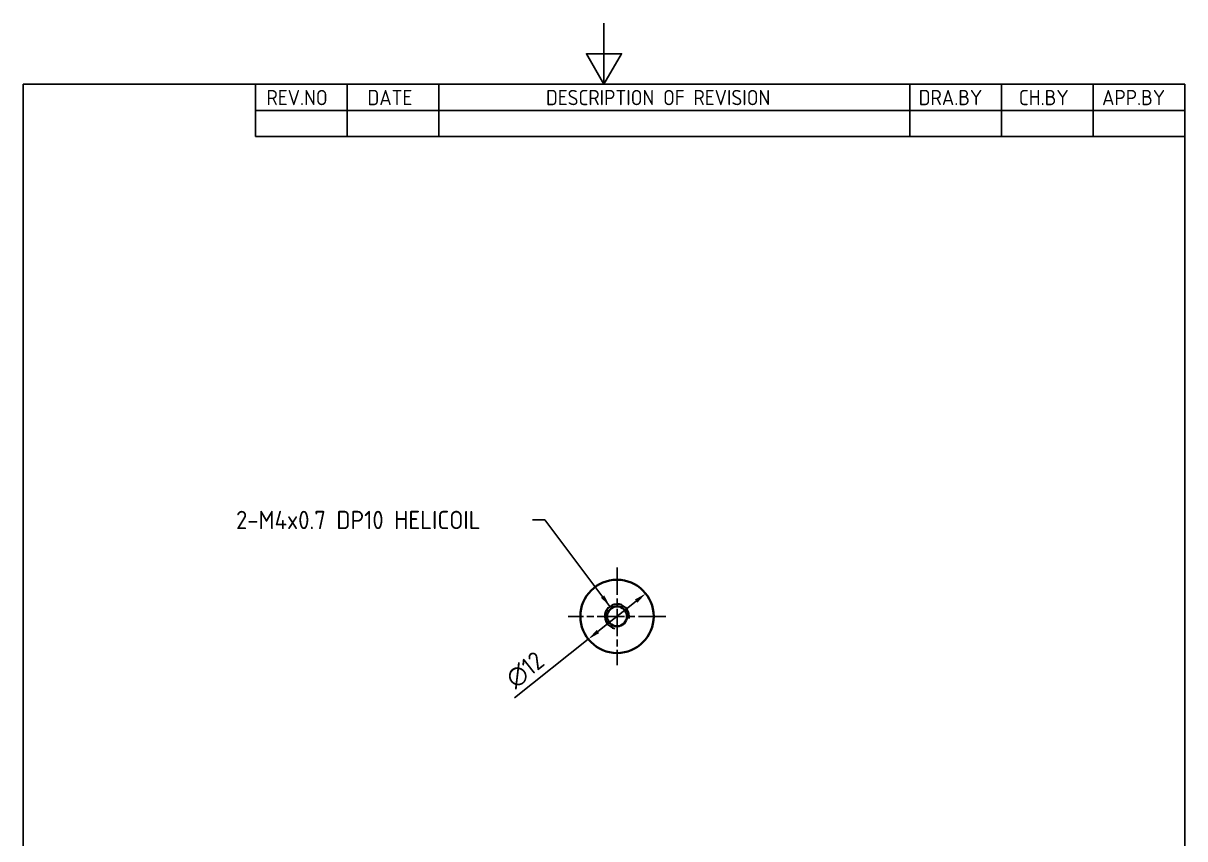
# Model space of a CAD drawing. Header units: millimetres. Extents: x 0 to 210, y 0 to 297.
# Drawn here: x 10 to 200, y 163.5 to 297 of the extents above; entities that cross this region are included whole.
import ezdxf

# ---------------------------------------------------------------- set-up
doc = ezdxf.new("R2010")
doc.units = ezdxf.units.MM
doc.linetypes.add('CHAIN', pattern=[0.35429999999999995, 0.2362, -0.0295, 0.0591, -0.0295])
doc.layers.get('0').update_dxf_attribs({"color": 3, "lineweight": 25})
for name, color, linetype, lineweight in [('가시적인 것(ISO)', 3, 'Continuous', 40), ('가시적인 좁은 것(ISO)', 3, 'Continuous', 35), ('경계(ISO)', 7, 'Continuous', 25), ('기호(ISO)', 5, 'Continuous', 25), ('중심 표식(ISO)', 1, 'Continuous', 25), ('치수(ISO)', 2, 'Continuous', 25)]:
    doc.layers.add(name, color=color, linetype=linetype, lineweight=lineweight)
doc.styles.add('ISO Proportiona M2B', font='isocp.shx')
doc.styles.add('치수 텍스트_PSTEK_POSCO', font='isocp.shx')
doc.dimstyles.new('치수_PSTEK_POSCO', dxfattribs={"dimtxt": 3, "dimasz": 2, "dimexe": 2, "dimexo": 2.5, "dimgap": 1, "dimtad": 1, "dimrnd": 1e-08, "dimdsep": 46, "dimtxsty": '치수 텍스트_PSTEK_POSCO', "dimcen": 0.09, "dimdle": 10, "dimclrd": 7, "dimclre": 7, "dimclrt": 2, "dimadec": 1, "dimazin": 2, "dimtfac": 1, "dimtmove": 0, "dimatfit": 3, "dimfxl": 0, "dimtolj": 1, "dimlwd": -1, "dimlwe": -1, "dimarcsym": 0})
doc.dimstyles.new('치수_PSTEK_POSCO$7', dxfattribs={"dimtxt": 3, "dimasz": 2, "dimexe": 2, "dimexo": 2.5, "dimgap": 1, "dimtad": 1, "dimrnd": 1e-08, "dimdsep": 46, "dimtxsty": '치수 텍스트_PSTEK_POSCO', "dimcen": 0.09, "dimdle": 10, "dimclrd": 7, "dimclre": 7, "dimclrt": 2, "dimadec": 1, "dimazin": 2, "dimtfac": 1, "dimtmove": 0, "dimatfit": 3, "dimfxl": 0, "dimtolj": 1, "dimlwd": -1, "dimlwe": -1, "dimarcsym": 0})

# ---------------------------------------------------------------- blocks, each defined once
blk = doc.blocks.new('경계 Default Border')
at = {"layer": '경계(ISO)', "flags": 128}
for points in [[(105, 297.0000076293945), (105, 287.0000076293945), (102.1132469177246, 292.0000076293945), (107.8867530822754, 292.0000076293945), (105, 287.0000076293945)], [(10, 10), (10, 287.0000076293945), (200, 287.0000076293945), (200, 10), (10, 10)]]:
    blk.add_lwpolyline(points, dxfattribs=at)
blk = doc.blocks.new('리비전 내역')
at = {"layer": '기호(ISO)'}
for p, q in [((48.00000000000001, 287.0000076293945), (200, 287.0000076293945)), ((48.00000000000001, 287.0000076293945), (48.00000000000001, 282.7200076293945)), ((63.00000000000001, 287.0000076293945), (63.00000000000001, 282.7200076293945)), ((78, 287.0000076293945), (78, 282.7200076293945)), ((155, 287.0000076293945), (155, 282.7200076293945)), ((170, 287.0000076293945), (170, 282.7200076293945)), ((185, 287.0000076293945), (185, 282.7200076293945)), ((200, 287.0000076293945), (200, 282.7200076293945)), ((48.00000000000001, 282.7200076293945), (200, 282.7200076293945)), ((48.00000000000001, 282.7200076293945), (48.00000000000001, 278.4400076293945)), ((63.00000000000001, 282.7200076293945), (63.00000000000001, 278.4400076293945)), ((78, 282.7200076293945), (78, 278.4400076293945)), ((155, 282.7200076293945), (155, 278.4400076293945)), ((170, 282.7200076293945), (170, 278.4400076293945)), ((185, 282.7200076293945), (185, 278.4400076293945)), ((200, 282.7200076293945), (200, 278.4400076293945)), ((48.00000000000001, 278.4400076293945), (200, 278.4400076293945))]:
    blk.add_line(p, q, dxfattribs=at)
at = {"layer": '기호(ISO)', "color": 2, "char_height": 2.5, "attachment_point": 7, "style": 'ISO Proportiona M2B'}
for s, insert in [('REV.NO', (49.7871163682308, 283.5831900503393)), ('DATE', (66.31423177283666, 283.5831900503393)), ('DESCRIPTION OF REVISION', (95.50702043336295, 283.5831900503393)), ('DRA.BY', (156.4757339553203, 283.5831900503393)), ('CH.BY', (172.8642915086116, 283.5831900503393)), ('APP.BY', (186.4777339604403, 283.5831900503393))]:
    blk.add_mtext(s, dxfattribs=dict(at, insert=insert))
blk = doc.blocks.new('*D23')
at = {"layer": 'Defpoints', "color": 0, "transparency": 16777216}
for p in [(111.8223577778345, 203.6672461659586), (102.4351937971952, 196.1918764493101)]:
    blk.add_point(p, dxfattribs=at)
at = {"layer": '치수(ISO)', "color": 7, "transparency": 16777216}
for p, q in [((110.257830447728, 202.4213512131838), (103.9997211273017, 197.4377714020848)), ((102.4351937971952, 196.1918764493101), (90.34980158104082, 186.5678009380281))]:
    blk.add_line(p, q, dxfattribs=at)
for points in [[(110.0501812889322, 202.6821057682016), (110.4654796065238, 202.1605966581661), (111.8223577778345, 203.6672461659586)], [(103.792071968506, 197.6985259571026), (104.2073702860975, 197.1770168470671), (102.4351937971952, 196.1918764493101)]]:
    blk.add_solid(points, dxfattribs=at)
at = {"layer": '치수(ISO)', "color": 2, "transparency": 16777216, "insert": (89.57451261394166, 189.1466385604144), "char_height": 3, "attachment_point": 4, "rotation": 38.53169574643381, "style": '치수 텍스트_PSTEK_POSCO'}
blk.add_mtext('\\A1;∅12', dxfattribs=at)

msp = doc.modelspace()

# ---------------------------------------------------------------- linework, layer by layer
at = {"layer": '가시적인 것(ISO)'}
for radius in [6.000000000000001, 1.621]:
    msp.add_circle((107.1287757875149, 199.9295613076345), radius, dxfattribs=at)
at = {"layer": '가시적인 좁은 것(ISO)'}
msp.add_arc((107.1287757875149, 199.9295613076345), 1.999999999999999, 350.0000000000014, 259.9999999999508, dxfattribs=at)
at = {"layer": '중심 표식(ISO)', "linetype": 'CHAIN', "ltscale": 19.05165100097656}
for p, q in [((107.1287757875149, 207.9295613076345), (107.1287757875149, 191.9295613076345)), ((115.1287757875149, 199.9295613076345), (99.12877578751488, 199.9295613076345))]:
    msp.add_line(p, q, dxfattribs=at)

# ---------------------------------------------------------------- block references
msp.add_blockref('경계 Default Border', (0, 0))
at = {"layer": '기호(ISO)'}
msp.add_blockref('리비전 내역', (0, 0), dxfattribs=at)

# ---------------------------------------------------------------- texts
at = {"layer": '기호(ISO)', "color": 2, "insert": (44.8132598316601, 215.7032423278683), "char_height": 3.00000011920929, "width": 47.48324704170227, "attachment_point": 4, "line_spacing_factor": 0.5250000357627869, "style": '치수 텍스트_PSTEK_POSCO'}
msp.add_mtext('{2-M4x0.7 DP10 HELICOIL}', dxfattribs=at)

# ---------------------------------------------------------------- dimensions: what is measured, and where the dimension line sits
at = {"layer": '치수(ISO)', "color": 7}
dim = msp.add_diameter_dim_2p(p1=(111.8223577778345, 203.6672461659586), p2=(102.4351937971952, 196.1918764493101), dimstyle='치수_PSTEK_POSCO', override={"dimdec": 2, "dimlfac": 1.000000000000002, "dimtp": 0, "dimtm": -0, "dimtdec": 2, "dimatfit": 2}, dxfattribs=at)
dim.commit()
dim.dimension.update_dxf_attribs({"geometry": '*D23', "text_midpoint": (93.31465016660245, 188.9288270558915), "dimtype": 163})

# ---------------------------------------------------------------- leaders
at = {"layer": '기호(ISO)', "color": 7, "annotation_type": 0, "has_hookline": 1, "hookline_direction": 1, "text_width": 41.47618275047758}
msp.add_leader([(105.9792754181438, 201.5662191523949), (95.29650687336238, 215.7032423278683), (93.29650687336238, 215.7032423278683)], dimstyle='치수_PSTEK_POSCO$7', override={"dimtad": 0}, dxfattribs=at)

doc.saveas('drawing.dxf')
